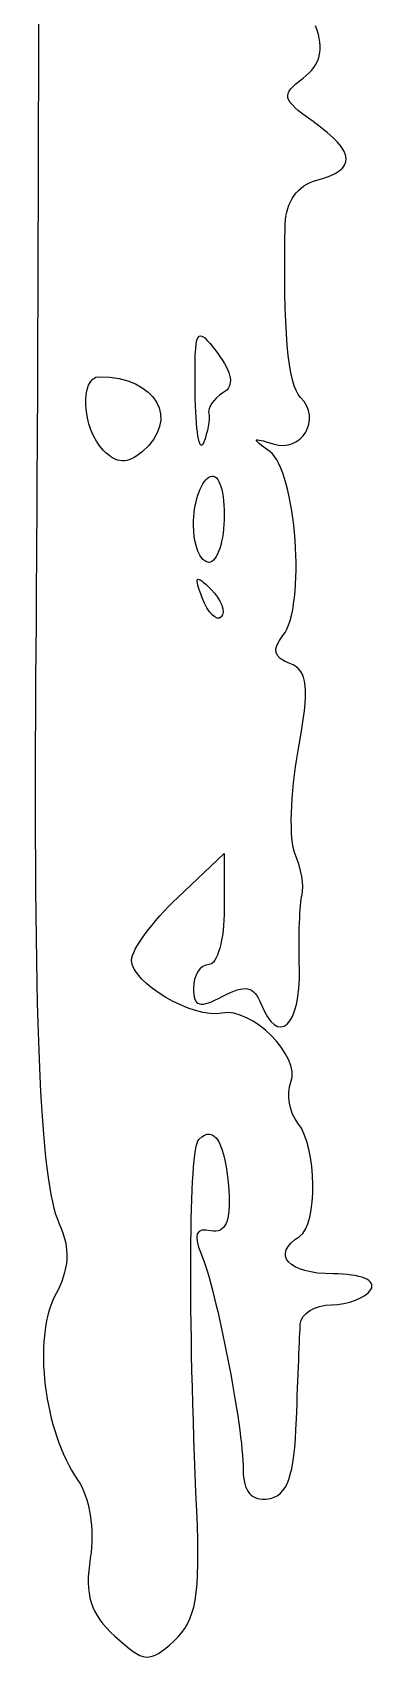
# Model space of a CAD drawing. Extents: x -171 to 832, y -60 to 309.
# Drawn here: x 141.04 to 142.94, y 139.61 to 148.6 of the extents above; entities that cross this region are included whole.
import ezdxf

# ---------------------------------------------------------------- set-up
doc = ezdxf.new("R2010")
doc.units = 0
doc.layers.add('Mobo_Pics_Outline', color=7, linetype='CONTINUOUS')

msp = doc.modelspace()

# ---------------------------------------------------------------- linework, layer by layer
at = {"layer": 'Mobo_Pics_Outline', "color": 1}
for points in [[(141.939859, 146.618872)], [(141.930386, 145.889155)], [(141.978487, 145.485615)]]:
    msp.add_lwpolyline(points, close=True, dxfattribs=at)
for points in [[(141.433829, 146.296757), (141.433943, 146.296854)], [(141.844793, 143.834494), (142.100535, 144.075864), (142.100535, 143.770292)]]:
    msp.add_lwpolyline(points, dxfattribs=at)
for points in [[(141.062803, 151.988984), (141.080661, 151.473124), (141.079243, 147.644909), (141.060416, 145.212129)], [(142.536305, 148.349829), (142.633505, 148.422793), (142.653688, 148.506897), (142.605329, 148.637577)], [(142.590759, 148.10982), (142.418214, 148.232985), (142.412743, 148.257079), (142.536305, 148.349829)], [(142.612302, 147.787452), (142.833915, 147.845421), (142.827508, 147.94075), (142.590759, 148.10982)], [(142.437631, 147.543106), (142.440446, 147.668851), (142.505237, 147.759474), (142.612302, 147.787452)], [(142.521508, 146.589846), (142.452145, 146.659209), (142.42479, 146.969989), (142.437631, 147.543106)], [(141.939831, 146.618872), (141.936146, 146.974107), (141.944933, 146.990237), (142.060955, 146.836998)], [(142.060955, 146.836998), (142.147015, 146.723244), (142.157191, 146.653682), (142.093582, 146.614365)], [(141.433943, 146.296854), (141.315313, 146.415484), (141.299722, 146.703994), (141.411832, 146.703994)], [(141.411832, 146.703994), (141.724956, 146.703994), (141.859718, 146.466848), (141.646938, 146.290238)], [(141.986149, 146.339688), (141.962905, 146.282258), (141.94207, 146.40789), (141.939859, 146.618872)], [(142.093582, 146.614365), (142.0427, 146.582901), (142.007238, 146.531735), (142.01475, 146.500639)], [(142.370535, 146.333764), (142.529984, 146.282967), (142.640649, 146.470706), (142.521508, 146.589846)], [(142.01475, 146.500639), (142.02212, 146.469543), (142.009364, 146.397118), (141.986149, 146.339688)], [(142.351826, 146.291698), (142.249893, 146.363896), (142.253152, 146.371209), (142.370535, 146.333764)], [(141.646938, 146.290238), (141.564535, 146.221866), (141.507048, 146.223624), (141.433829, 146.296757)], [(142.424904, 145.277257), (142.553228, 145.431887), (142.498774, 146.187573), (142.351826, 146.291698)], [(141.930386, 145.889155), (141.930386, 146.00359), (141.968738, 146.120944), (142.015623, 146.149914)], [(142.015623, 146.149914), (142.065343, 146.180642), (142.100861, 146.093958), (142.100861, 145.941823)], [(142.015623, 145.681064), (141.968738, 145.681064), (141.930386, 145.774692), (141.930386, 145.889155)], [(142.100861, 145.941823), (142.100861, 145.798418), (142.062508, 145.681064), (142.015623, 145.681064)], [(141.978487, 145.485615), (141.932225, 145.607108), (141.942033, 145.616888), (142.026222, 145.533322)], [(142.026222, 145.533322), (142.084474, 145.475495), (142.110666, 145.406699), (142.084417, 145.380478)], [(142.084417, 145.380478), (142.058055, 145.354116), (142.01049, 145.401454), (141.978487, 145.485615)], [(142.462236, 145.123591), (142.373398, 145.157692), (142.362598, 145.202168), (142.424904, 145.277257)], [(141.060416, 145.212129), (141.044542, 143.151642), (141.079975, 142.27833), (141.189279, 142.036084)], [(142.508894, 144.644448), (142.572787, 144.99593), (142.564141, 145.084473), (142.462236, 145.123591)], [(142.49217, 144.0734), (142.458239, 144.150333), (142.465808, 144.407299), (142.508894, 144.644448)], [(142.530069, 143.848273), (142.543108, 143.895158), (142.5261, 143.996468), (142.49217, 144.0734)], [(141.589052, 143.489293), (141.589052, 143.546411), (141.704138, 143.70175), (141.844793, 143.834494)], [(142.515896, 143.443366), (142.51051, 143.619171), (142.516916, 143.801388), (142.530069, 143.848273)], [(142.100535, 143.770292), (142.100535, 143.602226), (142.062182, 143.464711), (142.015297, 143.464711)], [(142.087555, 143.196746), (141.928277, 143.16412), (141.589052, 143.363197), (141.589052, 143.489293)], [(142.015297, 143.464711), (141.968412, 143.464711), (141.93006, 143.405836), (141.93006, 143.333836)], [(142.302475, 143.250015), (142.395338, 143.008021), (142.525477, 143.125943), (142.515896, 143.443366)], [(142.092031, 143.289643), (142.214658, 143.355266), (142.265767, 143.345628), (142.302475, 143.250015)], [(141.93006, 143.333836), (141.93006, 143.231675), (141.965578, 143.22198), (142.092031, 143.289643)], [(142.468824, 142.816286), (142.523759, 142.959492), (142.2522, 143.230476), (142.087555, 143.196746)], [(142.5078, 142.589883), (142.46083, 142.64788), (142.443283, 142.749785), (142.468824, 142.816286)], [(141.9606, 142.500759), (142.046603, 142.586762), (142.106726, 142.483751), (142.12569, 142.217748)], [(142.51602, 141.96636), (142.618266, 142.029544), (142.61254, 142.460459), (142.5078, 142.589883)], [(141.948694, 140.454618), (141.900534, 141.544454), (141.905721, 142.445982), (141.9606, 142.500759)], [(142.12569, 142.217748), (142.137595, 142.048945), (142.106981, 141.980658), (142.026137, 141.997751)], [(141.189279, 142.036084), (141.251896, 141.897385), (141.245433, 141.786068), (141.166035, 141.63798)], [(142.026137, 141.997751), (141.943961, 142.015042), (141.928228, 141.977058), (141.973299, 141.86988)], [(142.7022, 141.759828), (142.453687, 141.759828), (142.356444, 141.867714), (142.51602, 141.96636)], [(141.973299, 141.86988), (142.057885, 141.668649), (142.20523, 140.913439), (142.20506, 140.681937)], [(142.910291, 141.67459), (142.941019, 141.72431), (142.854335, 141.759828), (142.7022, 141.759828)], [(141.166035, 141.63798), (141.042132, 141.406447), (141.105855, 140.889586), (141.290844, 140.625459)], [(142.692165, 141.589352), (142.783157, 141.589352), (142.881321, 141.627705), (142.910291, 141.67459)], [(142.520499, 141.482798), (142.523901, 141.54139), (142.601145, 141.589352), (142.692165, 141.589352)], [(142.499239, 140.958456), (142.50746, 141.188233), (142.517098, 141.424191), (142.520499, 141.482798)], [(142.344524, 140.51988), (142.44952, 140.535471), (142.487872, 140.644236), (142.499239, 140.958456)], [(142.20506, 140.681937), (142.20506, 140.560897), (142.252115, 140.506104), (142.344524, 140.51988)], [(141.290844, 140.625459), (141.356665, 140.531491), (141.386372, 140.349166), (141.361172, 140.193896)], [(141.824282, 139.738144), (141.945236, 139.847618), (141.969359, 139.986601), (141.948694, 140.454618)], [(141.361172, 140.193896), (141.32846, 139.992409), (141.362195, 139.884616), (141.495874, 139.763656)], [(141.495874, 139.763656), (141.659603, 139.615489), (141.686532, 139.613391), (141.824282, 139.738144)]]:
    msp.add_open_spline(points, degree=3, dxfattribs=at)

doc.saveas('drawing.dxf')
